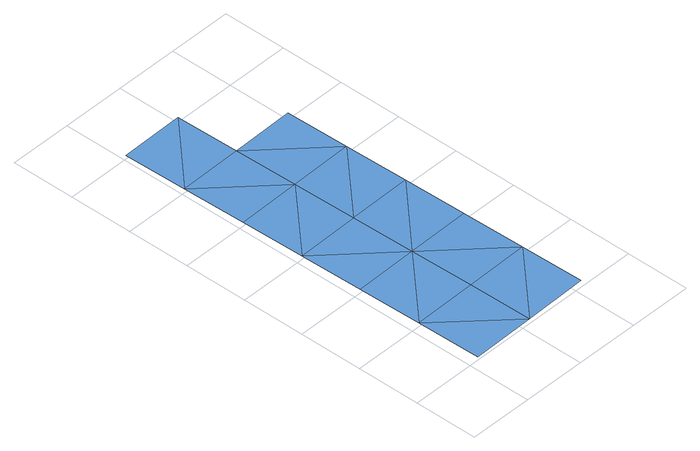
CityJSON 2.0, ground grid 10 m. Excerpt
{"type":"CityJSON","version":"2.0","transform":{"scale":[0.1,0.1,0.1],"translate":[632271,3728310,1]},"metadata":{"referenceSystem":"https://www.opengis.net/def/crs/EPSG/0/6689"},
"CityObjects":{
"waterbody1":{"type":"WaterBody","attributes":{"name":"福岡県津波浸水想定図","class":"1140","function":"2","WaterBodyTsunamiRiskAttribute.description":"1","WaterBodyTsunamiRiskAttribute.rank":"2"},"geometry":[{"type":"MultiSurface","lod":"1","boundaries":[[[0,1,2]],[[2,3,0]],[[0,4,5]],[[3,4,0]],[[5,4,6]],[[7,8,6]],[[9,7,6]],[[2,10,3]],[[8,7,11]],[[6,4,9]],[[3,10,4]],[[2,12,10]],[[13,9,4]],[[10,14,4]],[[15,11,7]],[[16,11,17]],[[14,13,4]],[[17,11,15]],[[9,18,7]],[[13,18,9]],[[7,18,15]],[[19,15,18]]]}]}
},
"vertices":[
[18,105,8],[20,5,8],[120,7,8],[118,107,8],[116,207,8],[16,205,8],[14,305,8],[112,407,8],[12,405,8],[114,307,8],[218,109,8],[10,505,8],[220,9,8],[214,309,8],[216,209,8],[110,507,8],[8,605,8],[108,607,8],[212,409,8],[210,509,8]
]}
